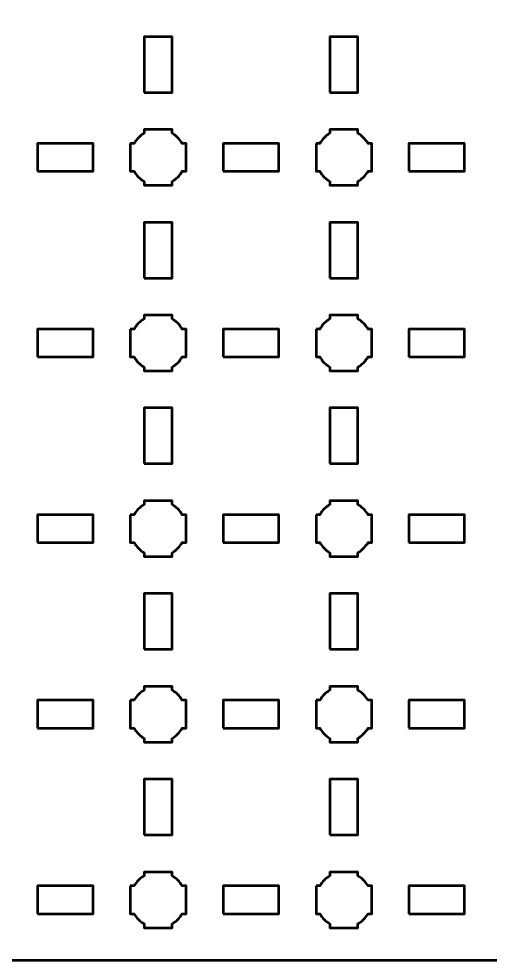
# Model space of a CAD drawing. Header units: centimetres. Extents: x -30.1 to 9.2, y -24.5 to -5.2.
# Drawn here: x -1 to 4.08, y -24.5 to -14.36 of the extents above; entities that cross this region are included whole.
import ezdxf

# ---------------------------------------------------------------- set-up
doc = ezdxf.new("R2010")
doc.units = ezdxf.units.CM
doc.header["$MEASUREMENT"] = 0
doc.layers.add('Layer 1', color=7, linetype='Continuous')

msp = doc.modelspace()

# ---------------------------------------------------------------- linework, layer by layer
at = {"layer": 'Layer 1', "lineweight": 53}
for points in [[(0.35, -15.15), (0.65, -15.15), (0.65, -14.55), (0.35, -14.55), (0.35, -15.15)], [(2.35, -15.15), (2.65, -15.15), (2.65, -14.55), (2.35, -14.55), (2.35, -15.15)], [(-0.8, -16), (-0.2, -16), (-0.2, -15.7), (-0.8, -15.7), (-0.8, -16)], [(1.2, -16), (1.8, -16), (1.8, -15.7), (1.2, -15.7), (1.2, -16)], [(3.2, -16), (3.8, -16), (3.8, -15.7), (3.2, -15.7), (3.2, -16)], [(0.35, -17.15), (0.65, -17.15), (0.65, -16.55), (0.35, -16.55), (0.35, -17.15)], [(2.35, -17.15), (2.65, -17.15), (2.65, -16.55), (2.35, -16.55), (2.35, -17.15)], [(-0.8, -18), (-0.2, -18), (-0.2, -17.7), (-0.8, -17.7), (-0.8, -18)], [(1.2, -18), (1.8, -18), (1.8, -17.7), (1.2, -17.7), (1.2, -18)], [(3.2, -18), (3.8, -18), (3.8, -17.7), (3.2, -17.7), (3.2, -18)], [(0.35, -19.15), (0.65, -19.15), (0.65, -18.55), (0.35, -18.55), (0.35, -19.15)], [(2.35, -19.15), (2.65, -19.15), (2.65, -18.55), (2.35, -18.55), (2.35, -19.15)], [(-0.8, -20), (-0.2, -20), (-0.2, -19.7), (-0.8, -19.7), (-0.8, -20)], [(1.2, -20), (1.8, -20), (1.8, -19.7), (1.2, -19.7), (1.2, -20)], [(3.2, -20), (3.8, -20), (3.8, -19.7), (3.2, -19.7), (3.2, -20)], [(0.35, -21.15), (0.65, -21.15), (0.65, -20.55), (0.35, -20.55), (0.35, -21.15)], [(2.35, -21.15), (2.65, -21.15), (2.65, -20.55), (2.35, -20.55), (2.35, -21.15)], [(-0.8, -22), (-0.2, -22), (-0.2, -21.7), (-0.8, -21.7), (-0.8, -22)], [(1.2, -22), (1.8, -22), (1.8, -21.7), (1.2, -21.7), (1.2, -22)], [(3.2, -22), (3.8, -22), (3.8, -21.7), (3.2, -21.7), (3.2, -22)], [(0.35, -23.15), (0.65, -23.15), (0.65, -22.55), (0.35, -22.55), (0.35, -23.15)], [(2.35, -23.15), (2.65, -23.15), (2.65, -22.55), (2.35, -22.55), (2.35, -23.15)], [(-0.8, -24), (-0.2, -24), (-0.2, -23.7), (-0.8, -23.7), (-0.8, -24)], [(1.2, -24), (1.8, -24), (1.8, -23.7), (1.2, -23.7), (1.2, -24)], [(3.2, -24), (3.8, -24), (3.8, -23.7), (3.2, -23.7), (3.2, -24)]]:
    msp.add_lwpolyline(points, close=True, dxfattribs=at)
for points, knots in [([(-30.15, -24), (-30.15, -24), (-30.15, -5.7), (-30.15, -5.7), (-30.15, -5.7), (-30.15, -5.42391), (-29.92609, -5.2), (-29.65, -5.2), (-29.65, -5.2), (-29.65, -5.2), (8.65, -5.2), (8.65, -5.2), (8.65, -5.2), (8.92609, -5.2), (9.15, -5.42391), (9.15, -5.7), (9.15, -5.7), (9.15, -5.7), (9.15, -24), (9.15, -24), (9.15, -24), (9.15, -24.27609), (8.92609, -24.5), (8.65, -24.5), (8.65, -24.5), (8.65, -24.5), (-29.65, -24.5), (-29.65, -24.5), (-29.65, -24.5), (-29.92609, -24.5), (-30.15, -24.27609), (-30.15, -24)], [0, 0, 0, 0, 0.125, 0.125, 0.125, 0.125, 0.25, 0.25, 0.25, 0.25, 0.375, 0.375, 0.375, 0.375, 0.5, 0.5, 0.5, 0.5, 0.625, 0.625, 0.625, 0.625, 0.75, 0.75, 0.75, 0.75, 0.875, 0.875, 0.875, 0.875, 1, 1, 1, 1]), ([(0.2, -15.7), (0.2, -15.7), (0.24015, -15.7), (0.24015, -15.7), (0.24015, -15.7), (0.2665, -15.65447), (0.30447, -15.6165), (0.35, -15.59015), (0.35, -15.59015), (0.35, -15.59015), (0.35, -15.55), (0.35, -15.55), (0.35, -15.55), (0.35, -15.55), (0.5, -15.55), (0.5, -15.55), (0.5, -15.55), (0.5, -15.55), (0.65, -15.55), (0.65, -15.55), (0.65, -15.55), (0.65, -15.55), (0.65, -15.59015), (0.65, -15.59015), (0.65, -15.59015), (0.69553, -15.6165), (0.7335, -15.65447), (0.75985, -15.7), (0.75985, -15.7), (0.75985, -15.7), (0.8, -15.7), (0.8, -15.7), (0.8, -15.7), (0.8, -15.7), (0.8, -15.85), (0.8, -15.85), (0.8, -15.85), (0.8, -15.85), (0.8, -16), (0.8, -16), (0.8, -16), (0.8, -16), (0.75985, -16), (0.75985, -16), (0.75985, -16), (0.7335, -16.04553), (0.69553, -16.0835), (0.65, -16.10985), (0.65, -16.10985), (0.65, -16.10985), (0.65, -16.15), (0.65, -16.15), (0.65, -16.15), (0.65, -16.15), (0.5, -16.15), (0.5, -16.15), (0.5, -16.15), (0.5, -16.15), (0.35, -16.15), (0.35, -16.15), (0.35, -16.15), (0.35, -16.15), (0.35, -16.10985), (0.35, -16.10985), (0.35, -16.10985), (0.30447, -16.0835), (0.2665, -16.04553), (0.24015, -16), (0.24015, -16), (0.24015, -16), (0.2, -16), (0.2, -16), (0.2, -16), (0.2, -16), (0.2, -15.85), (0.2, -15.85), (0.2, -15.85), (0.2, -15.85), (0.2, -15.7), (0.2, -15.7)], [0, 0, 0, 0, 0.05, 0.05, 0.05, 0.05, 0.1, 0.1, 0.1, 0.1, 0.15, 0.15, 0.15, 0.15, 0.2, 0.2, 0.2, 0.2, 0.25, 0.25, 0.25, 0.25, 0.3, 0.3, 0.3, 0.3, 0.35, 0.35, 0.35, 0.35, 0.4, 0.4, 0.4, 0.4, 0.45, 0.45, 0.45, 0.45, 0.5, 0.5, 0.5, 0.5, 0.55, 0.55, 0.55, 0.55, 0.6, 0.6, 0.6, 0.6, 0.65, 0.65, 0.65, 0.65, 0.7, 0.7, 0.7, 0.7, 0.75, 0.75, 0.75, 0.75, 0.8, 0.8, 0.8, 0.8, 0.85, 0.85, 0.85, 0.85, 0.9, 0.9, 0.9, 0.9, 0.95, 0.95, 0.95, 0.95, 1, 1, 1, 1]), ([(2.2, -15.7), (2.2, -15.7), (2.24015, -15.7), (2.24015, -15.7), (2.24015, -15.7), (2.2665, -15.65447), (2.30447, -15.6165), (2.35, -15.59015), (2.35, -15.59015), (2.35, -15.59015), (2.35, -15.55), (2.35, -15.55), (2.35, -15.55), (2.35, -15.55), (2.5, -15.55), (2.5, -15.55), (2.5, -15.55), (2.5, -15.55), (2.65, -15.55), (2.65, -15.55), (2.65, -15.55), (2.65, -15.55), (2.65, -15.59015), (2.65, -15.59015), (2.65, -15.59015), (2.69553, -15.6165), (2.7335, -15.65447), (2.75985, -15.7), (2.75985, -15.7), (2.75985, -15.7), (2.8, -15.7), (2.8, -15.7), (2.8, -15.7), (2.8, -15.7), (2.8, -15.85), (2.8, -15.85), (2.8, -15.85), (2.8, -15.85), (2.8, -16), (2.8, -16), (2.8, -16), (2.8, -16), (2.75985, -16), (2.75985, -16), (2.75985, -16), (2.7335, -16.04553), (2.69553, -16.0835), (2.65, -16.10985), (2.65, -16.10985), (2.65, -16.10985), (2.65, -16.15), (2.65, -16.15), (2.65, -16.15), (2.65, -16.15), (2.5, -16.15), (2.5, -16.15), (2.5, -16.15), (2.5, -16.15), (2.35, -16.15), (2.35, -16.15), (2.35, -16.15), (2.35, -16.15), (2.35, -16.10985), (2.35, -16.10985), (2.35, -16.10985), (2.30447, -16.0835), (2.2665, -16.04553), (2.24015, -16), (2.24015, -16), (2.24015, -16), (2.2, -16), (2.2, -16), (2.2, -16), (2.2, -16), (2.2, -15.85), (2.2, -15.85), (2.2, -15.85), (2.2, -15.85), (2.2, -15.7), (2.2, -15.7)], [0, 0, 0, 0, 0.05, 0.05, 0.05, 0.05, 0.1, 0.1, 0.1, 0.1, 0.15, 0.15, 0.15, 0.15, 0.2, 0.2, 0.2, 0.2, 0.25, 0.25, 0.25, 0.25, 0.3, 0.3, 0.3, 0.3, 0.35, 0.35, 0.35, 0.35, 0.4, 0.4, 0.4, 0.4, 0.45, 0.45, 0.45, 0.45, 0.5, 0.5, 0.5, 0.5, 0.55, 0.55, 0.55, 0.55, 0.6, 0.6, 0.6, 0.6, 0.65, 0.65, 0.65, 0.65, 0.7, 0.7, 0.7, 0.7, 0.75, 0.75, 0.75, 0.75, 0.8, 0.8, 0.8, 0.8, 0.85, 0.85, 0.85, 0.85, 0.9, 0.9, 0.9, 0.9, 0.95, 0.95, 0.95, 0.95, 1, 1, 1, 1]), ([(0.2, -17.7), (0.2, -17.7), (0.24015, -17.7), (0.24015, -17.7), (0.24015, -17.7), (0.2665, -17.65447), (0.30447, -17.6165), (0.35, -17.59015), (0.35, -17.59015), (0.35, -17.59015), (0.35, -17.55), (0.35, -17.55), (0.35, -17.55), (0.35, -17.55), (0.5, -17.55), (0.5, -17.55), (0.5, -17.55), (0.5, -17.55), (0.65, -17.55), (0.65, -17.55), (0.65, -17.55), (0.65, -17.55), (0.65, -17.59015), (0.65, -17.59015), (0.65, -17.59015), (0.69553, -17.6165), (0.7335, -17.65447), (0.75985, -17.7), (0.75985, -17.7), (0.75985, -17.7), (0.8, -17.7), (0.8, -17.7), (0.8, -17.7), (0.8, -17.7), (0.8, -17.85), (0.8, -17.85), (0.8, -17.85), (0.8, -17.85), (0.8, -18), (0.8, -18), (0.8, -18), (0.8, -18), (0.75985, -18), (0.75985, -18), (0.75985, -18), (0.7335, -18.04553), (0.69553, -18.0835), (0.65, -18.10985), (0.65, -18.10985), (0.65, -18.10985), (0.65, -18.15), (0.65, -18.15), (0.65, -18.15), (0.65, -18.15), (0.5, -18.15), (0.5, -18.15), (0.5, -18.15), (0.5, -18.15), (0.35, -18.15), (0.35, -18.15), (0.35, -18.15), (0.35, -18.15), (0.35, -18.10985), (0.35, -18.10985), (0.35, -18.10985), (0.30447, -18.0835), (0.2665, -18.04553), (0.24015, -18), (0.24015, -18), (0.24015, -18), (0.2, -18), (0.2, -18), (0.2, -18), (0.2, -18), (0.2, -17.85), (0.2, -17.85), (0.2, -17.85), (0.2, -17.85), (0.2, -17.7), (0.2, -17.7)], [0, 0, 0, 0, 0.05, 0.05, 0.05, 0.05, 0.1, 0.1, 0.1, 0.1, 0.15, 0.15, 0.15, 0.15, 0.2, 0.2, 0.2, 0.2, 0.25, 0.25, 0.25, 0.25, 0.3, 0.3, 0.3, 0.3, 0.35, 0.35, 0.35, 0.35, 0.4, 0.4, 0.4, 0.4, 0.45, 0.45, 0.45, 0.45, 0.5, 0.5, 0.5, 0.5, 0.55, 0.55, 0.55, 0.55, 0.6, 0.6, 0.6, 0.6, 0.65, 0.65, 0.65, 0.65, 0.7, 0.7, 0.7, 0.7, 0.75, 0.75, 0.75, 0.75, 0.8, 0.8, 0.8, 0.8, 0.85, 0.85, 0.85, 0.85, 0.9, 0.9, 0.9, 0.9, 0.95, 0.95, 0.95, 0.95, 1, 1, 1, 1]), ([(2.2, -17.7), (2.2, -17.7), (2.24015, -17.7), (2.24015, -17.7), (2.24015, -17.7), (2.2665, -17.65447), (2.30447, -17.6165), (2.35, -17.59015), (2.35, -17.59015), (2.35, -17.59015), (2.35, -17.55), (2.35, -17.55), (2.35, -17.55), (2.35, -17.55), (2.5, -17.55), (2.5, -17.55), (2.5, -17.55), (2.5, -17.55), (2.65, -17.55), (2.65, -17.55), (2.65, -17.55), (2.65, -17.55), (2.65, -17.59015), (2.65, -17.59015), (2.65, -17.59015), (2.69553, -17.6165), (2.7335, -17.65447), (2.75985, -17.7), (2.75985, -17.7), (2.75985, -17.7), (2.8, -17.7), (2.8, -17.7), (2.8, -17.7), (2.8, -17.7), (2.8, -17.85), (2.8, -17.85), (2.8, -17.85), (2.8, -17.85), (2.8, -18), (2.8, -18), (2.8, -18), (2.8, -18), (2.75985, -18), (2.75985, -18), (2.75985, -18), (2.7335, -18.04553), (2.69553, -18.0835), (2.65, -18.10985), (2.65, -18.10985), (2.65, -18.10985), (2.65, -18.15), (2.65, -18.15), (2.65, -18.15), (2.65, -18.15), (2.5, -18.15), (2.5, -18.15), (2.5, -18.15), (2.5, -18.15), (2.35, -18.15), (2.35, -18.15), (2.35, -18.15), (2.35, -18.15), (2.35, -18.10985), (2.35, -18.10985), (2.35, -18.10985), (2.30447, -18.0835), (2.2665, -18.04553), (2.24015, -18), (2.24015, -18), (2.24015, -18), (2.2, -18), (2.2, -18), (2.2, -18), (2.2, -18), (2.2, -17.85), (2.2, -17.85), (2.2, -17.85), (2.2, -17.85), (2.2, -17.7), (2.2, -17.7)], [0, 0, 0, 0, 0.05, 0.05, 0.05, 0.05, 0.1, 0.1, 0.1, 0.1, 0.15, 0.15, 0.15, 0.15, 0.2, 0.2, 0.2, 0.2, 0.25, 0.25, 0.25, 0.25, 0.3, 0.3, 0.3, 0.3, 0.35, 0.35, 0.35, 0.35, 0.4, 0.4, 0.4, 0.4, 0.45, 0.45, 0.45, 0.45, 0.5, 0.5, 0.5, 0.5, 0.55, 0.55, 0.55, 0.55, 0.6, 0.6, 0.6, 0.6, 0.65, 0.65, 0.65, 0.65, 0.7, 0.7, 0.7, 0.7, 0.75, 0.75, 0.75, 0.75, 0.8, 0.8, 0.8, 0.8, 0.85, 0.85, 0.85, 0.85, 0.9, 0.9, 0.9, 0.9, 0.95, 0.95, 0.95, 0.95, 1, 1, 1, 1]), ([(0.2, -19.7), (0.2, -19.7), (0.24015, -19.7), (0.24015, -19.7), (0.24015, -19.7), (0.2665, -19.65447), (0.30447, -19.6165), (0.35, -19.59015), (0.35, -19.59015), (0.35, -19.59015), (0.35, -19.55), (0.35, -19.55), (0.35, -19.55), (0.35, -19.55), (0.5, -19.55), (0.5, -19.55), (0.5, -19.55), (0.5, -19.55), (0.65, -19.55), (0.65, -19.55), (0.65, -19.55), (0.65, -19.55), (0.65, -19.59015), (0.65, -19.59015), (0.65, -19.59015), (0.69553, -19.6165), (0.7335, -19.65447), (0.75985, -19.7), (0.75985, -19.7), (0.75985, -19.7), (0.8, -19.7), (0.8, -19.7), (0.8, -19.7), (0.8, -19.7), (0.8, -19.85), (0.8, -19.85), (0.8, -19.85), (0.8, -19.85), (0.8, -20), (0.8, -20), (0.8, -20), (0.8, -20), (0.75985, -20), (0.75985, -20), (0.75985, -20), (0.7335, -20.04553), (0.69553, -20.0835), (0.65, -20.10985), (0.65, -20.10985), (0.65, -20.10985), (0.65, -20.15), (0.65, -20.15), (0.65, -20.15), (0.65, -20.15), (0.5, -20.15), (0.5, -20.15), (0.5, -20.15), (0.5, -20.15), (0.35, -20.15), (0.35, -20.15), (0.35, -20.15), (0.35, -20.15), (0.35, -20.10985), (0.35, -20.10985), (0.35, -20.10985), (0.30447, -20.0835), (0.2665, -20.04553), (0.24015, -20), (0.24015, -20), (0.24015, -20), (0.2, -20), (0.2, -20), (0.2, -20), (0.2, -20), (0.2, -19.85), (0.2, -19.85), (0.2, -19.85), (0.2, -19.85), (0.2, -19.7), (0.2, -19.7)], [0, 0, 0, 0, 0.05, 0.05, 0.05, 0.05, 0.1, 0.1, 0.1, 0.1, 0.15, 0.15, 0.15, 0.15, 0.2, 0.2, 0.2, 0.2, 0.25, 0.25, 0.25, 0.25, 0.3, 0.3, 0.3, 0.3, 0.35, 0.35, 0.35, 0.35, 0.4, 0.4, 0.4, 0.4, 0.45, 0.45, 0.45, 0.45, 0.5, 0.5, 0.5, 0.5, 0.55, 0.55, 0.55, 0.55, 0.6, 0.6, 0.6, 0.6, 0.65, 0.65, 0.65, 0.65, 0.7, 0.7, 0.7, 0.7, 0.75, 0.75, 0.75, 0.75, 0.8, 0.8, 0.8, 0.8, 0.85, 0.85, 0.85, 0.85, 0.9, 0.9, 0.9, 0.9, 0.95, 0.95, 0.95, 0.95, 1, 1, 1, 1]), ([(2.2, -19.7), (2.2, -19.7), (2.24015, -19.7), (2.24015, -19.7), (2.24015, -19.7), (2.2665, -19.65447), (2.30447, -19.6165), (2.35, -19.59015), (2.35, -19.59015), (2.35, -19.59015), (2.35, -19.55), (2.35, -19.55), (2.35, -19.55), (2.35, -19.55), (2.5, -19.55), (2.5, -19.55), (2.5, -19.55), (2.5, -19.55), (2.65, -19.55), (2.65, -19.55), (2.65, -19.55), (2.65, -19.55), (2.65, -19.59015), (2.65, -19.59015), (2.65, -19.59015), (2.69553, -19.6165), (2.7335, -19.65447), (2.75985, -19.7), (2.75985, -19.7), (2.75985, -19.7), (2.8, -19.7), (2.8, -19.7), (2.8, -19.7), (2.8, -19.7), (2.8, -19.85), (2.8, -19.85), (2.8, -19.85), (2.8, -19.85), (2.8, -20), (2.8, -20), (2.8, -20), (2.8, -20), (2.75985, -20), (2.75985, -20), (2.75985, -20), (2.7335, -20.04553), (2.69553, -20.0835), (2.65, -20.10985), (2.65, -20.10985), (2.65, -20.10985), (2.65, -20.15), (2.65, -20.15), (2.65, -20.15), (2.65, -20.15), (2.5, -20.15), (2.5, -20.15), (2.5, -20.15), (2.5, -20.15), (2.35, -20.15), (2.35, -20.15), (2.35, -20.15), (2.35, -20.15), (2.35, -20.10985), (2.35, -20.10985), (2.35, -20.10985), (2.30447, -20.0835), (2.2665, -20.04553), (2.24015, -20), (2.24015, -20), (2.24015, -20), (2.2, -20), (2.2, -20), (2.2, -20), (2.2, -20), (2.2, -19.85), (2.2, -19.85), (2.2, -19.85), (2.2, -19.85), (2.2, -19.7), (2.2, -19.7)], [0, 0, 0, 0, 0.05, 0.05, 0.05, 0.05, 0.1, 0.1, 0.1, 0.1, 0.15, 0.15, 0.15, 0.15, 0.2, 0.2, 0.2, 0.2, 0.25, 0.25, 0.25, 0.25, 0.3, 0.3, 0.3, 0.3, 0.35, 0.35, 0.35, 0.35, 0.4, 0.4, 0.4, 0.4, 0.45, 0.45, 0.45, 0.45, 0.5, 0.5, 0.5, 0.5, 0.55, 0.55, 0.55, 0.55, 0.6, 0.6, 0.6, 0.6, 0.65, 0.65, 0.65, 0.65, 0.7, 0.7, 0.7, 0.7, 0.75, 0.75, 0.75, 0.75, 0.8, 0.8, 0.8, 0.8, 0.85, 0.85, 0.85, 0.85, 0.9, 0.9, 0.9, 0.9, 0.95, 0.95, 0.95, 0.95, 1, 1, 1, 1]), ([(0.2, -21.7), (0.2, -21.7), (0.24015, -21.7), (0.24015, -21.7), (0.24015, -21.7), (0.2665, -21.65447), (0.30447, -21.6165), (0.35, -21.59015), (0.35, -21.59015), (0.35, -21.59015), (0.35, -21.55), (0.35, -21.55), (0.35, -21.55), (0.35, -21.55), (0.5, -21.55), (0.5, -21.55), (0.5, -21.55), (0.5, -21.55), (0.65, -21.55), (0.65, -21.55), (0.65, -21.55), (0.65, -21.55), (0.65, -21.59015), (0.65, -21.59015), (0.65, -21.59015), (0.69553, -21.6165), (0.7335, -21.65447), (0.75985, -21.7), (0.75985, -21.7), (0.75985, -21.7), (0.8, -21.7), (0.8, -21.7), (0.8, -21.7), (0.8, -21.7), (0.8, -21.85), (0.8, -21.85), (0.8, -21.85), (0.8, -21.85), (0.8, -22), (0.8, -22), (0.8, -22), (0.8, -22), (0.75985, -22), (0.75985, -22), (0.75985, -22), (0.7335, -22.04553), (0.69553, -22.0835), (0.65, -22.10985), (0.65, -22.10985), (0.65, -22.10985), (0.65, -22.15), (0.65, -22.15), (0.65, -22.15), (0.65, -22.15), (0.5, -22.15), (0.5, -22.15), (0.5, -22.15), (0.5, -22.15), (0.35, -22.15), (0.35, -22.15), (0.35, -22.15), (0.35, -22.15), (0.35, -22.10985), (0.35, -22.10985), (0.35, -22.10985), (0.30447, -22.0835), (0.2665, -22.04553), (0.24015, -22), (0.24015, -22), (0.24015, -22), (0.2, -22), (0.2, -22), (0.2, -22), (0.2, -22), (0.2, -21.85), (0.2, -21.85), (0.2, -21.85), (0.2, -21.85), (0.2, -21.7), (0.2, -21.7)], [0, 0, 0, 0, 0.05, 0.05, 0.05, 0.05, 0.1, 0.1, 0.1, 0.1, 0.15, 0.15, 0.15, 0.15, 0.2, 0.2, 0.2, 0.2, 0.25, 0.25, 0.25, 0.25, 0.3, 0.3, 0.3, 0.3, 0.35, 0.35, 0.35, 0.35, 0.4, 0.4, 0.4, 0.4, 0.45, 0.45, 0.45, 0.45, 0.5, 0.5, 0.5, 0.5, 0.55, 0.55, 0.55, 0.55, 0.6, 0.6, 0.6, 0.6, 0.65, 0.65, 0.65, 0.65, 0.7, 0.7, 0.7, 0.7, 0.75, 0.75, 0.75, 0.75, 0.8, 0.8, 0.8, 0.8, 0.85, 0.85, 0.85, 0.85, 0.9, 0.9, 0.9, 0.9, 0.95, 0.95, 0.95, 0.95, 1, 1, 1, 1]), ([(2.2, -21.7), (2.2, -21.7), (2.24015, -21.7), (2.24015, -21.7), (2.24015, -21.7), (2.2665, -21.65447), (2.30447, -21.6165), (2.35, -21.59015), (2.35, -21.59015), (2.35, -21.59015), (2.35, -21.55), (2.35, -21.55), (2.35, -21.55), (2.35, -21.55), (2.5, -21.55), (2.5, -21.55), (2.5, -21.55), (2.5, -21.55), (2.65, -21.55), (2.65, -21.55), (2.65, -21.55), (2.65, -21.55), (2.65, -21.59015), (2.65, -21.59015), (2.65, -21.59015), (2.69553, -21.6165), (2.7335, -21.65447), (2.75985, -21.7), (2.75985, -21.7), (2.75985, -21.7), (2.8, -21.7), (2.8, -21.7), (2.8, -21.7), (2.8, -21.7), (2.8, -21.85), (2.8, -21.85), (2.8, -21.85), (2.8, -21.85), (2.8, -22), (2.8, -22), (2.8, -22), (2.8, -22), (2.75985, -22), (2.75985, -22), (2.75985, -22), (2.7335, -22.04553), (2.69553, -22.0835), (2.65, -22.10985), (2.65, -22.10985), (2.65, -22.10985), (2.65, -22.15), (2.65, -22.15), (2.65, -22.15), (2.65, -22.15), (2.5, -22.15), (2.5, -22.15), (2.5, -22.15), (2.5, -22.15), (2.35, -22.15), (2.35, -22.15), (2.35, -22.15), (2.35, -22.15), (2.35, -22.10985), (2.35, -22.10985), (2.35, -22.10985), (2.30447, -22.0835), (2.2665, -22.04553), (2.24015, -22), (2.24015, -22), (2.24015, -22), (2.2, -22), (2.2, -22), (2.2, -22), (2.2, -22), (2.2, -21.85), (2.2, -21.85), (2.2, -21.85), (2.2, -21.85), (2.2, -21.7), (2.2, -21.7)], [0, 0, 0, 0, 0.05, 0.05, 0.05, 0.05, 0.1, 0.1, 0.1, 0.1, 0.15, 0.15, 0.15, 0.15, 0.2, 0.2, 0.2, 0.2, 0.25, 0.25, 0.25, 0.25, 0.3, 0.3, 0.3, 0.3, 0.35, 0.35, 0.35, 0.35, 0.4, 0.4, 0.4, 0.4, 0.45, 0.45, 0.45, 0.45, 0.5, 0.5, 0.5, 0.5, 0.55, 0.55, 0.55, 0.55, 0.6, 0.6, 0.6, 0.6, 0.65, 0.65, 0.65, 0.65, 0.7, 0.7, 0.7, 0.7, 0.75, 0.75, 0.75, 0.75, 0.8, 0.8, 0.8, 0.8, 0.85, 0.85, 0.85, 0.85, 0.9, 0.9, 0.9, 0.9, 0.95, 0.95, 0.95, 0.95, 1, 1, 1, 1]), ([(0.2, -23.7), (0.2, -23.7), (0.24015, -23.7), (0.24015, -23.7), (0.24015, -23.7), (0.2665, -23.65447), (0.30447, -23.6165), (0.35, -23.59015), (0.35, -23.59015), (0.35, -23.59015), (0.35, -23.55), (0.35, -23.55), (0.35, -23.55), (0.35, -23.55), (0.5, -23.55), (0.5, -23.55), (0.5, -23.55), (0.5, -23.55), (0.65, -23.55), (0.65, -23.55), (0.65, -23.55), (0.65, -23.55), (0.65, -23.59015), (0.65, -23.59015), (0.65, -23.59015), (0.69553, -23.6165), (0.7335, -23.65447), (0.75985, -23.7), (0.75985, -23.7), (0.75985, -23.7), (0.8, -23.7), (0.8, -23.7), (0.8, -23.7), (0.8, -23.7), (0.8, -23.85), (0.8, -23.85), (0.8, -23.85), (0.8, -23.85), (0.8, -24), (0.8, -24), (0.8, -24), (0.8, -24), (0.75985, -24), (0.75985, -24), (0.75985, -24), (0.7335, -24.04553), (0.69553, -24.0835), (0.65, -24.10985), (0.65, -24.10985), (0.65, -24.10985), (0.65, -24.15), (0.65, -24.15), (0.65, -24.15), (0.65, -24.15), (0.5, -24.15), (0.5, -24.15), (0.5, -24.15), (0.5, -24.15), (0.35, -24.15), (0.35, -24.15), (0.35, -24.15), (0.35, -24.15), (0.35, -24.10985), (0.35, -24.10985), (0.35, -24.10985), (0.30447, -24.0835), (0.2665, -24.04553), (0.24015, -24), (0.24015, -24), (0.24015, -24), (0.2, -24), (0.2, -24), (0.2, -24), (0.2, -24), (0.2, -23.85), (0.2, -23.85), (0.2, -23.85), (0.2, -23.85), (0.2, -23.7), (0.2, -23.7)], [0, 0, 0, 0, 0.05, 0.05, 0.05, 0.05, 0.1, 0.1, 0.1, 0.1, 0.15, 0.15, 0.15, 0.15, 0.2, 0.2, 0.2, 0.2, 0.25, 0.25, 0.25, 0.25, 0.3, 0.3, 0.3, 0.3, 0.35, 0.35, 0.35, 0.35, 0.4, 0.4, 0.4, 0.4, 0.45, 0.45, 0.45, 0.45, 0.5, 0.5, 0.5, 0.5, 0.55, 0.55, 0.55, 0.55, 0.6, 0.6, 0.6, 0.6, 0.65, 0.65, 0.65, 0.65, 0.7, 0.7, 0.7, 0.7, 0.75, 0.75, 0.75, 0.75, 0.8, 0.8, 0.8, 0.8, 0.85, 0.85, 0.85, 0.85, 0.9, 0.9, 0.9, 0.9, 0.95, 0.95, 0.95, 0.95, 1, 1, 1, 1]), ([(2.2, -23.7), (2.2, -23.7), (2.24015, -23.7), (2.24015, -23.7), (2.24015, -23.7), (2.2665, -23.65447), (2.30447, -23.6165), (2.35, -23.59015), (2.35, -23.59015), (2.35, -23.59015), (2.35, -23.55), (2.35, -23.55), (2.35, -23.55), (2.35, -23.55), (2.5, -23.55), (2.5, -23.55), (2.5, -23.55), (2.5, -23.55), (2.65, -23.55), (2.65, -23.55), (2.65, -23.55), (2.65, -23.55), (2.65, -23.59015), (2.65, -23.59015), (2.65, -23.59015), (2.69553, -23.6165), (2.7335, -23.65447), (2.75985, -23.7), (2.75985, -23.7), (2.75985, -23.7), (2.8, -23.7), (2.8, -23.7), (2.8, -23.7), (2.8, -23.7), (2.8, -23.85), (2.8, -23.85), (2.8, -23.85), (2.8, -23.85), (2.8, -24), (2.8, -24), (2.8, -24), (2.8, -24), (2.75985, -24), (2.75985, -24), (2.75985, -24), (2.7335, -24.04553), (2.69553, -24.0835), (2.65, -24.10985), (2.65, -24.10985), (2.65, -24.10985), (2.65, -24.15), (2.65, -24.15), (2.65, -24.15), (2.65, -24.15), (2.5, -24.15), (2.5, -24.15), (2.5, -24.15), (2.5, -24.15), (2.35, -24.15), (2.35, -24.15), (2.35, -24.15), (2.35, -24.15), (2.35, -24.10985), (2.35, -24.10985), (2.35, -24.10985), (2.30447, -24.0835), (2.2665, -24.04553), (2.24015, -24), (2.24015, -24), (2.24015, -24), (2.2, -24), (2.2, -24), (2.2, -24), (2.2, -24), (2.2, -23.85), (2.2, -23.85), (2.2, -23.85), (2.2, -23.85), (2.2, -23.7), (2.2, -23.7)], [0, 0, 0, 0, 0.05, 0.05, 0.05, 0.05, 0.1, 0.1, 0.1, 0.1, 0.15, 0.15, 0.15, 0.15, 0.2, 0.2, 0.2, 0.2, 0.25, 0.25, 0.25, 0.25, 0.3, 0.3, 0.3, 0.3, 0.35, 0.35, 0.35, 0.35, 0.4, 0.4, 0.4, 0.4, 0.45, 0.45, 0.45, 0.45, 0.5, 0.5, 0.5, 0.5, 0.55, 0.55, 0.55, 0.55, 0.6, 0.6, 0.6, 0.6, 0.65, 0.65, 0.65, 0.65, 0.7, 0.7, 0.7, 0.7, 0.75, 0.75, 0.75, 0.75, 0.8, 0.8, 0.8, 0.8, 0.85, 0.85, 0.85, 0.85, 0.9, 0.9, 0.9, 0.9, 0.95, 0.95, 0.95, 0.95, 1, 1, 1, 1])]:
    msp.add_open_spline(points, degree=3, knots=knots, dxfattribs=at)

doc.saveas('drawing.dxf')
